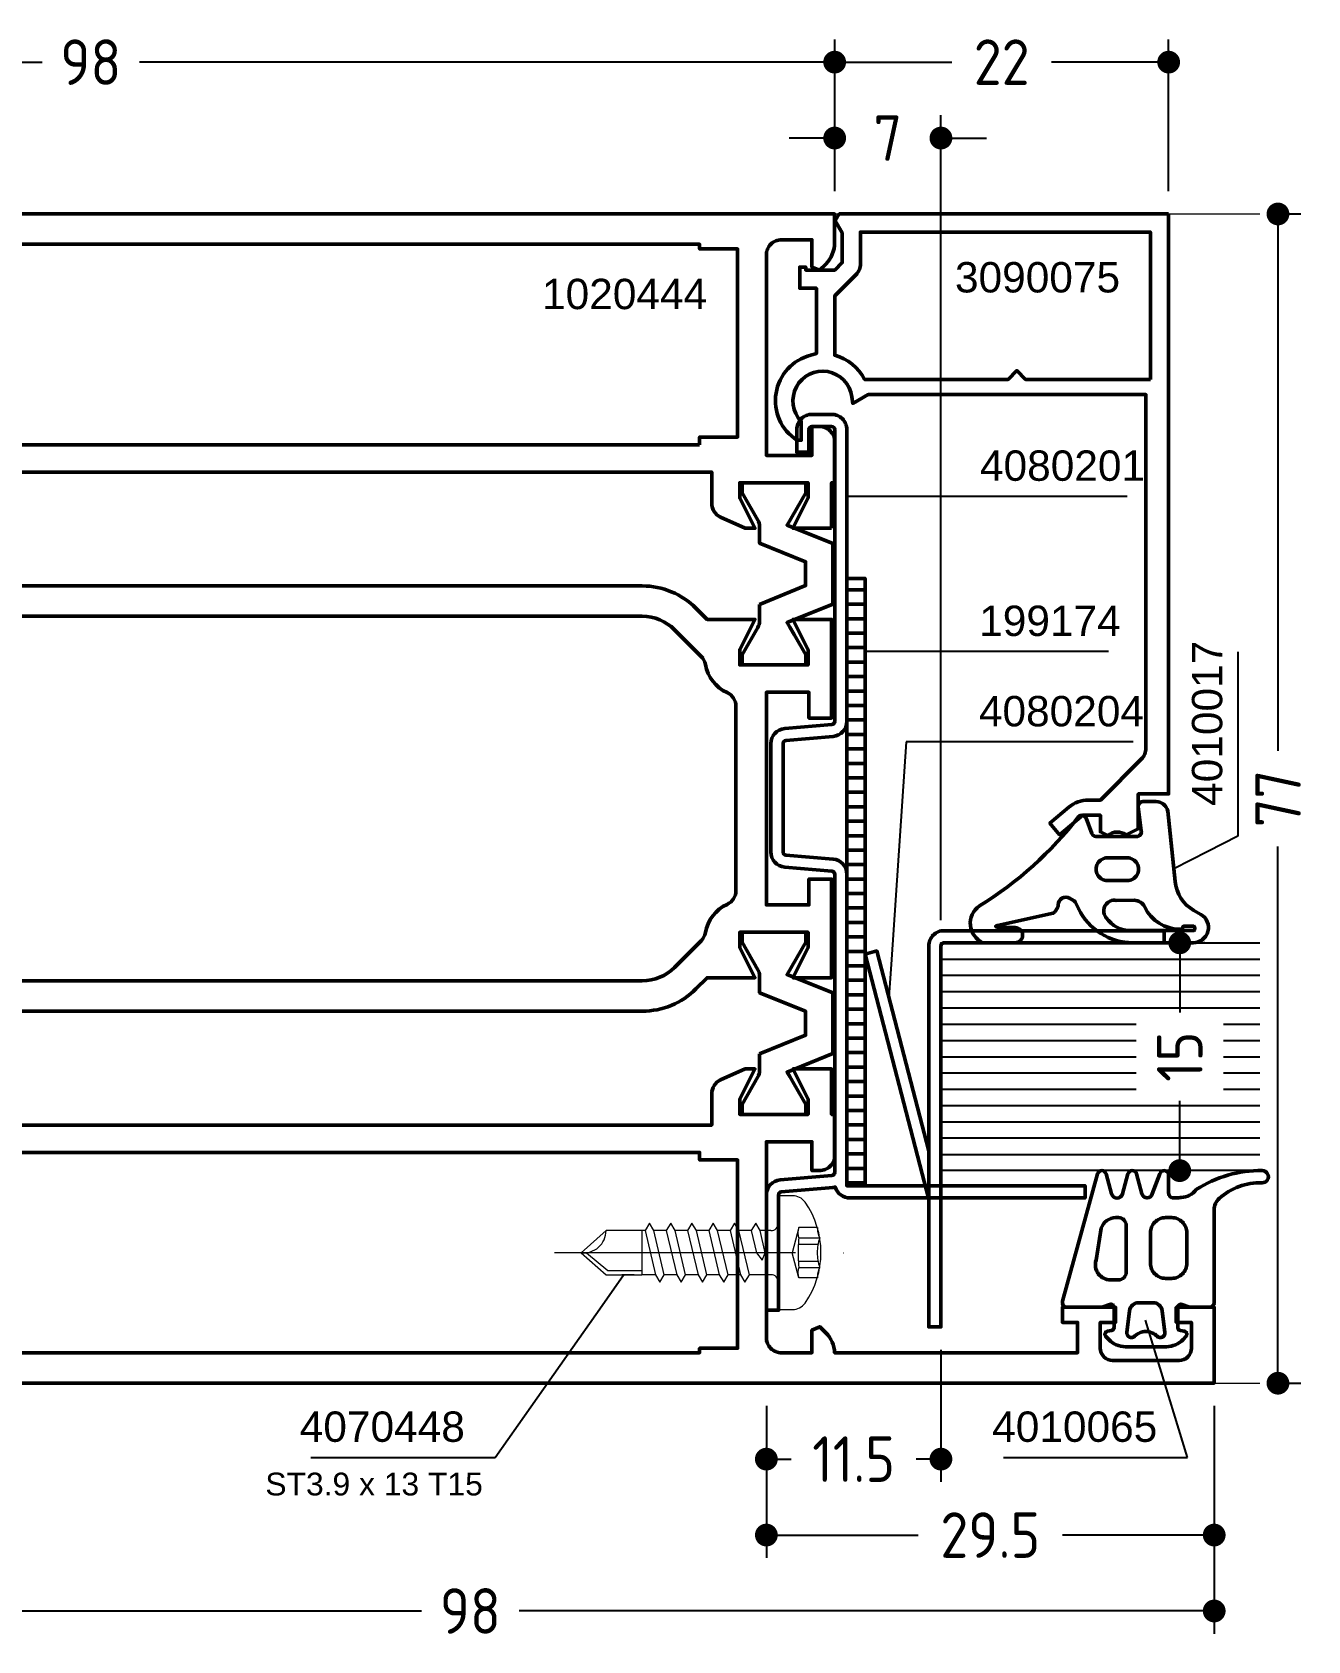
# Model space of a CAD drawing. Header units: millimetres. Extents: x 54 to 293, y 130 to 236.
# Drawn here: x 208.8 to 292.9, y 130.4 to 236.3 of the extents above; entities that cross this region are included whole.
import ezdxf

# ---------------------------------------------------------------- set-up
doc = ezdxf.new("R2010")
doc.units = ezdxf.units.MM
doc.linetypes.add('CENTER', pattern=[50.8, 31.75, -6.35, 6.35, -6.35])
doc.linetypes.add('HIDDEN', pattern=[9.525, 6.35, -3.175])
for name, color, linetype, lineweight in [('AM_5', 3, 'Continuous', 25), ('AM_C', 50, 'Continuous', 50), ('AM_S', 80, 'Continuous', 50), ('Cent3', 70, 'CENTER', 18), ('CHide4', 10, 'HIDDEN', 13), ('Cont2', 2, 'Continuous', 25), ('Cont3', 70, 'Continuous', 18), ('Cont4', 10, 'Continuous', 13)]:
    doc.layers.add(name, color=color, linetype=linetype, lineweight=lineweight)
doc.styles.add('HBS_DIMTEXTSTYLE', font='isocp.shx')
doc.styles.add('SWISSL', font='swissl.ttf')
doc.dimstyles.new('Konstruktionsschnitt 1-1$0', dxfattribs={"dimscale": 0, "dimtxt": 3, "dimasz": 1.5, "dimexe": 1.5, "dimexo": 1.5, "dimgap": 1.5, "dimtad": 0, "dimdsep": 46, "dimtxsty": 'HBS_DIMTEXTSTYLE', "dimblk": 'PUNKT', "dimcen": 0, "dimclrd": 3, "dimclre": 3, "dimclrt": 2, "dimadec": 1, "dimazin": 2, "dimtfac": 0.7, "dimtofl": 0, "dimtmove": 0, "dimatfit": 3, "dimfxl": 0, "dimtolj": 1, "dimtzin": 0, "dimarcsym": 0})

# ---------------------------------------------------------------- blocks, each defined once
blk = doc.blocks.new('*U26', base_point=(43.9, 167.94))
for p, q in [((43.9, 181.87), (22.9, 181.87)), ((43.9, 180.8), (22.9, 180.8)), ((43.9, 179.73), (22.9, 179.73)), ((43.9, 178.66), (22.9, 178.66)), ((25.29, 177.59), (22.9, 177.59)), ((43.9, 177.59), (31.04, 177.59)), ((25.29, 176.51), (22.9, 176.51)), ((43.9, 176.51), (31.04, 176.51)), ((25.29, 175.44), (22.9, 175.44)), ((43.9, 175.44), (31.04, 175.44)), ((25.29, 174.37), (22.9, 174.37)), ((43.9, 174.37), (31.04, 174.37)), ((25.29, 173.3), (22.9, 173.3)), ((43.9, 173.3), (31.04, 173.3)), ((43.9, 172.23), (22.9, 172.23)), ((43.9, 171.16), (22.9, 171.16)), ((43.9, 170.09), (22.9, 170.09)), ((43.9, 169.01), (22.9, 169.01))]:
    blk.add_line(p, q)
blk.add_lwpolyline([(22.9, 167.94), (43.9, 167.94), (43.9, 182.94), (22.9, 182.94)])
blk = doc.blocks.new('WS4070448')
at = {"layer": 'Cent3', "ltscale": 0.5}
blk.add_line((8.05, -14.4), (8.07, 4.66), dxfattribs=at)
at = {"layer": 'CHide4', "ltscale": 0.3}
for p, q in [((7.1, 1.69), (7.1, 3.08)), ((7.51, 1.69), (7.51, 2.97)), ((8.63, 1.69), (8.63, 2.97)), ((9.04, 1.69), (9.04, 3.08))]:
    blk.add_line(p, q, dxfattribs=at)
for points in [[(6.42, 2.92), (6.42, 1.69)], [(9.72, 2.92), (9.72, 1.69)], [(6.42, 1.69), (8.07, 1.25)], [(9.72, 1.69), (8.07, 1.25)]]:
    blk.add_lwpolyline(points, dxfattribs=at)
for centre, radius, start, end in [((6.48, 4.2), 1.28, 267.2848, 298.8872), ((8.07, 5.85), 2.94, 250.6988, 289.3012), ((9.66, 4.2), 1.28, 241.1128, 272.7152), ((6.76, 2.85), 1.21, 253.6643, 286.3357), ((8.07, 11.78), 10.13, 264.4948, 275.5052), ((9.38, 2.85), 1.21, 253.6643, 286.3357)]:
    blk.add_arc(centre, radius, start, end, dxfattribs=at)
at = {"layer": 'Cont4'}
for p, q in [((6.62, -8.64), (6.62, -11)), ((6.62, -8.64), (9.52, -8.64)), ((9.52, -11), (9.52, -8.64)), ((6.62, -11), (8.07, -12.64)), ((8.07, -12.64), (9.52, -11))]:
    blk.add_line(p, q, dxfattribs=at)
blk.add_lwpolyline([(11.39, 2.11, 0.314856), (4.74, 2.11, 0.244912), (4.32, 1.29), (4.32, 0.36), (11.82, 0.36), (11.82, 1.29, 0.244912), (11.39, 2.11, 0.138291)], format="xyb", dxfattribs=at)
for points in [[(6.12, -1.14), (6.62, -1.43), (8.07, -1.08), (8.57, -0.71), (8.07, -0.51), (6.62, -0.85)], [(6.12, -2.54), (6.62, -2.83), (9.52, -2.14), (10.02, -1.85), (9.52, -1.56), (6.62, -2.25)], [(6.12, -3.94), (6.62, -4.23), (9.52, -3.54), (10.02, -3.25), (9.52, -2.96), (6.62, -3.65)], [(6.12, -5.34), (6.62, -5.63), (9.52, -4.94), (10.02, -4.65), (9.52, -4.36), (6.62, -5.05)], [(6.12, -6.74), (6.62, -7.03), (9.52, -6.34), (10.02, -6.05), (9.52, -5.76), (6.62, -6.45)], [(6.12, -8.14), (6.62, -8.43), (9.52, -7.74), (10.02, -7.45), (9.52, -7.16), (6.62, -7.85)]]:
    blk.add_lwpolyline(points, close=True, dxfattribs=at)
for points in [[(6.62, -0.14), (6.62, -0.85)], [(9.52, -0.14), (9.52, -1.56)], [(6.62, -1.43), (6.62, -1.85)], [(6.62, -1.43), (6.62, -2.25)], [(6.62, -1.43), (6.62, -2.25)], [(6.62, -2.83), (6.62, -3.65)], [(9.52, -2.14), (9.52, -2.96)], [(6.62, -4.23), (6.62, -5.05)], [(9.52, -3.54), (9.52, -4.36)], [(9.52, -4.94), (9.52, -5.76)], [(6.62, -5.63), (6.62, -6.45)], [(9.52, -6.34), (9.52, -7.16)], [(6.62, -7.03), (6.62, -7.85)], [(6.62, -8.43), (6.62, -8.64)], [(9.52, -7.74), (9.52, -8.64)], [(9.27, -8.64), (9.27, -10.89), (8.1, -12.28)], [(9.52, -9.14), (9.52, -9.96)], [(6.62, -9.83), (6.62, -10.65)]]:
    blk.add_lwpolyline(points, dxfattribs=at)
for centre, radius, start, end in [((6.12, -0.14), 0.5, 0, 90), ((10.02, -0.14), 0.5, 90, 180), ((6.61, -12.47), 1.47, 353.4244, 89.6688)]:
    blk.add_arc(centre, radius, start, end, dxfattribs=at)
blk = doc.blocks.new('PUNKT')
at = {"color": 0, "linetype": 'Continuous'}
blk.add_line((-0.5, 0), (-1, 0), dxfattribs=at)
at = {"color": 0, "linetype": 'Continuous', "const_width": 0.5}
blk.add_lwpolyline([(-0.25, 0, 1), (0.25, 0, 1)], format="xyb", close=True, dxfattribs=at)
blk = doc.blocks.new('*D27')
at = {"layer": 'AM_5', "color": 3, "lineweight": -2, "transparency": 16777216}
for p, q in [((268.69, 149.55), (268.69, 140.85)), ((257.19, 145.85), (257.19, 140.85)), ((258.69, 142.35), (258.83, 142.35)), ((267.19, 142.35), (267.05, 142.35))]:
    blk.add_line(p, q, dxfattribs=at)
at = {"layer": 'AM_5', "color": 3, "lineweight": -2, "transparency": 16777216, "xscale": 1.5, "yscale": 1.5, "zscale": 1.5, "rotation": 180}
blk.add_blockref('PUNKT', (257.19, 142.35), dxfattribs=at)
at = {"layer": 'AM_5', "color": 3, "lineweight": -2, "transparency": 16777216, "xscale": 1.5, "yscale": 1.5, "zscale": 1.5}
blk.add_blockref('PUNKT', (268.69, 142.35), dxfattribs=at)
at = {"layer": 'AM_5', "color": 2, "transparency": 16777216, "insert": (262.94, 142.35), "char_height": 3, "attachment_point": 5, "style": 'HBS_DIMTEXTSTYLE'}
blk.add_mtext('\\A1;11.5', dxfattribs=at)
blk = doc.blocks.new('*D28')
at = {"layer": 'AM_5', "color": 3, "lineweight": -2, "transparency": 16777216}
for p, q in [((257.19, 145.85), (257.19, 135.85)), ((286.69, 145.85), (286.69, 135.85)), ((258.69, 137.35), (267.18, 137.35)), ((285.19, 137.35), (276.7, 137.35))]:
    blk.add_line(p, q, dxfattribs=at)
at = {"layer": 'AM_5', "color": 3, "lineweight": -2, "transparency": 16777216, "xscale": 1.5, "yscale": 1.5, "zscale": 1.5, "rotation": 180}
blk.add_blockref('PUNKT', (257.19, 137.35), dxfattribs=at)
at = {"layer": 'AM_5', "color": 3, "lineweight": -2, "transparency": 16777216, "xscale": 1.5, "yscale": 1.5, "zscale": 1.5}
blk.add_blockref('PUNKT', (286.69, 137.35), dxfattribs=at)
at = {"layer": 'AM_5', "color": 2, "transparency": 16777216, "insert": (271.94, 137.35), "char_height": 3, "attachment_point": 5, "style": 'HBS_DIMTEXTSTYLE'}
blk.add_mtext('\\A1;29.5', dxfattribs=at)
blk = doc.blocks.new('*D29')
at = {"layer": 'AM_5', "color": 3, "lineweight": -2, "transparency": 16777216}
for p, q in [((188.69, 145.85), (188.69, 130.85)), ((286.69, 145.85), (286.69, 130.85)), ((190.19, 132.35), (234.48, 132.35)), ((285.19, 132.35), (240.9, 132.35))]:
    blk.add_line(p, q, dxfattribs=at)
at = {"layer": 'AM_5', "color": 3, "lineweight": -2, "transparency": 16777216, "xscale": 1.5, "yscale": 1.5, "zscale": 1.5, "rotation": 180}
blk.add_blockref('PUNKT', (188.69, 132.35), dxfattribs=at)
at = {"layer": 'AM_5', "color": 3, "lineweight": -2, "transparency": 16777216, "xscale": 1.5, "yscale": 1.5, "zscale": 1.5}
blk.add_blockref('PUNKT', (286.69, 132.35), dxfattribs=at)
at = {"layer": 'AM_5', "color": 2, "transparency": 16777216, "insert": (237.69, 132.35), "char_height": 3, "attachment_point": 5, "style": 'HBS_DIMTEXTSTYLE'}
blk.add_mtext('\\A1;98', dxfattribs=at)
blk = doc.blocks.new('*D32')
at = {"layer": 'AM_5', "color": 3, "lineweight": -2, "transparency": 16777216}
for p, q in [((261.69, 225.85), (261.69, 230.85)), ((268.69, 177.85), (268.69, 230.85)), ((260.19, 229.35), (258.69, 229.35)), ((270.19, 229.35), (271.69, 229.35))]:
    blk.add_line(p, q, dxfattribs=at)
at = {"layer": 'AM_5', "color": 3, "lineweight": -2, "transparency": 16777216, "xscale": 1.5, "yscale": 1.5, "zscale": 1.5}
blk.add_blockref('PUNKT', (261.69, 229.35), dxfattribs=at)
at = {"layer": 'AM_5', "color": 3, "lineweight": -2, "transparency": 16777216, "xscale": 1.5, "yscale": 1.5, "zscale": 1.5, "rotation": 180}
blk.add_blockref('PUNKT', (268.69, 229.35), dxfattribs=at)
at = {"layer": 'AM_5', "color": 2, "transparency": 16777216, "insert": (265.19, 229.35), "char_height": 3, "attachment_point": 5, "style": 'HBS_DIMTEXTSTYLE'}
blk.add_mtext('\\A1;7', dxfattribs=at)
blk = doc.blocks.new('*D33')
at = {"layer": 'AM_5', "color": 3, "lineweight": -2, "transparency": 16777216}
for p, q in [((261.69, 225.85), (261.69, 235.85)), ((283.69, 225.85), (283.69, 235.85)), ((263.19, 234.35), (269.41, 234.35)), ((282.19, 234.35), (275.97, 234.35))]:
    blk.add_line(p, q, dxfattribs=at)
at = {"layer": 'AM_5', "color": 3, "lineweight": -2, "transparency": 16777216, "xscale": 1.5, "yscale": 1.5, "zscale": 1.5, "rotation": 180}
blk.add_blockref('PUNKT', (261.69, 234.35), dxfattribs=at)
at = {"layer": 'AM_5', "color": 3, "lineweight": -2, "transparency": 16777216, "xscale": 1.5, "yscale": 1.5, "zscale": 1.5}
blk.add_blockref('PUNKT', (283.69, 234.35), dxfattribs=at)
at = {"layer": 'AM_5', "color": 2, "transparency": 16777216, "insert": (272.69, 234.35), "char_height": 3, "attachment_point": 5, "style": 'HBS_DIMTEXTSTYLE'}
blk.add_mtext('\\A1;22', dxfattribs=at)
blk = doc.blocks.new('*D34')
at = {"layer": 'AM_5', "color": 3, "lineweight": -2, "transparency": 16777216}
for p, q in [((163.69, 225.85), (163.69, 235.85)), ((261.69, 225.85), (261.69, 235.85)), ((165.19, 234.35), (209.48, 234.35)), ((260.19, 234.35), (215.9, 234.35))]:
    blk.add_line(p, q, dxfattribs=at)
at = {"layer": 'AM_5', "color": 3, "lineweight": -2, "transparency": 16777216, "xscale": 1.5, "yscale": 1.5, "zscale": 1.5, "rotation": 180}
blk.add_blockref('PUNKT', (163.69, 234.35), dxfattribs=at)
at = {"layer": 'AM_5', "color": 3, "lineweight": -2, "transparency": 16777216, "xscale": 1.5, "yscale": 1.5, "zscale": 1.5}
blk.add_blockref('PUNKT', (261.69, 234.35), dxfattribs=at)
at = {"layer": 'AM_5', "color": 2, "transparency": 16777216, "insert": (212.69, 234.35), "char_height": 3, "attachment_point": 5, "style": 'HBS_DIMTEXTSTYLE'}
blk.add_mtext('\\A1;98', dxfattribs=at)
blk = doc.blocks.new('*S409')
at = {"layer": 'AM_5', "color": 3, "linetype": 'Continuous'}
blk.add_line((246.37, 152.46), (247.81, 154.5), dxfattribs=at)
at = {"layer": 'AM_5', "color": 3}
for p, q in [((239.33, 142.46), (246.37, 152.46)), ((227.18, 142.46), (239.33, 142.46))]:
    blk.add_line(p, q, dxfattribs=at)
at = {"layer": 'AM_5', "color": 2, "insert": (237.33, 143.46), "char_height": 2, "attachment_point": 9, "style": 'SWISSL'}
blk.add_mtext('4070448', dxfattribs=at)
blk = doc.blocks.new('ZAHL links')
at = {"layer": 'AM_5', "color": 2, "style": 'SWISSL'}
blk.add_attdef('XXX', (1.85, -2.5), '', height=1.5, dxfattribs=at)
blk = doc.blocks.new('*S410')
at = {"layer": 'AM_5', "color": 3}
for p, q in [((288.25, 195.52), (288.25, 183.37)), ((288.25, 183.37), (286.26, 182.36))]:
    blk.add_line(p, q, dxfattribs=at)
at = {"layer": 'AM_5', "color": 3, "linetype": 'Continuous'}
blk.add_line((286.26, 182.36), (284.02, 181.23), dxfattribs=at)
at = {"layer": 'AM_5', "color": 2, "insert": (287.25, 185.37), "char_height": 2, "attachment_point": 7, "rotation": 90, "style": 'SWISSL'}
blk.add_mtext('4010017', dxfattribs=at)
blk = doc.blocks.new('*S411')
at = {"layer": 'AM_5', "color": 3, "linetype": 'Continuous'}
blk.add_line((264.99, 205.75), (262.49, 205.75), dxfattribs=at)
at = {"layer": 'AM_5', "color": 3}
blk.add_line((280.96, 205.75), (264.99, 205.75), dxfattribs=at)
at = {"layer": 'AM_5', "color": 2, "insert": (271.26, 206.75), "char_height": 2, "attachment_point": 7, "style": 'SWISSL'}
blk.add_mtext('4080201', dxfattribs=at)
blk = doc.blocks.new('*S412')
at = {"layer": 'AM_5', "color": 3, "linetype": 'Continuous'}
blk.add_line((266.19, 195.53), (263.69, 195.53), dxfattribs=at)
at = {"layer": 'AM_5', "color": 3}
blk.add_line((279.73, 195.53), (266.19, 195.53), dxfattribs=at)
at = {"layer": 'AM_5', "color": 2, "insert": (271.21, 196.53), "char_height": 2, "attachment_point": 7, "style": 'SWISSL'}
blk.add_mtext('199174', dxfattribs=at)
blk = doc.blocks.new('*S413')
at = {"layer": 'AM_5', "color": 3}
for p, q in [((266.41, 189.58), (265.43, 175.26)), ((281.35, 189.58), (266.41, 189.58))]:
    blk.add_line(p, q, dxfattribs=at)
at = {"layer": 'AM_5', "color": 3, "linetype": 'Continuous'}
blk.add_line((265.43, 175.26), (265.26, 172.77), dxfattribs=at)
at = {"layer": 'AM_5', "color": 2, "insert": (271.19, 190.58), "char_height": 2, "attachment_point": 7, "style": 'SWISSL'}
blk.add_mtext('4080204', dxfattribs=at)
blk = doc.blocks.new('*D63')
at = {"layer": 'AM_5', "color": 3, "lineweight": -2, "transparency": 16777216}
for p, q in [((286.07, 176.35), (282.92, 176.35)), ((284.42, 174.85), (284.42, 171.76)), ((284.42, 162.85), (284.42, 165.94)), ((286.07, 161.35), (282.92, 161.35))]:
    blk.add_line(p, q, dxfattribs=at)
at = {"layer": 'AM_5', "color": 3, "lineweight": -2, "transparency": 16777216, "xscale": 1.5, "yscale": 1.5, "zscale": 1.5}
for p, rotation in [((284.42, 176.35), 90), ((284.42, 161.35), 270)]:
    blk.add_blockref('PUNKT', p, dxfattribs=dict(at, rotation=rotation))
at = {"layer": 'AM_5', "color": 2, "transparency": 16777216, "insert": (284.42, 168.85), "char_height": 3, "attachment_point": 5, "rotation": 90, "style": 'HBS_DIMTEXTSTYLE'}
blk.add_mtext('\\A1;15', dxfattribs=at)
blk = doc.blocks.new('*D64')
at = {"layer": 'AM_5', "color": 3, "lineweight": -2, "transparency": 16777216}
for p, q in [((291.19, 224.35), (292.39, 224.35)), ((290.89, 222.85), (290.89, 189)), ((290.89, 148.85), (290.89, 182.7)), ((291.19, 147.35), (292.39, 147.35))]:
    blk.add_line(p, q, dxfattribs=at)
at = {"layer": 'AM_5', "color": 3, "lineweight": -2, "transparency": 16777216, "xscale": 1.5, "yscale": 1.5, "zscale": 1.5}
for p, rotation in [((290.89, 224.35), 90), ((290.89, 147.35), 270)]:
    blk.add_blockref('PUNKT', p, dxfattribs=dict(at, rotation=rotation))
at = {"layer": 'AM_5', "color": 2, "transparency": 16777216, "insert": (290.89, 185.85), "char_height": 3, "attachment_point": 5, "rotation": 90, "style": 'HBS_DIMTEXTSTYLE'}
blk.add_mtext('\\A1;77', dxfattribs=at)
blk = doc.blocks.new('*S423')
at = {"layer": 'AM_5', "color": 3, "linetype": 'Continuous'}
blk.add_line((282.9, 149.12), (282.17, 151.51), dxfattribs=at)
at = {"layer": 'AM_5', "color": 3}
for p, q in [((284.94, 142.46), (282.9, 149.12)), ((272.81, 142.46), (284.94, 142.46))]:
    blk.add_line(p, q, dxfattribs=at)
at = {"layer": 'AM_5', "color": 2, "insert": (282.94, 143.46), "char_height": 2, "attachment_point": 9, "style": 'SWISSL'}
blk.add_mtext('4010065', dxfattribs=at)
blk = doc.blocks.new('WI3090075')
for points in [[(0, 22), (0, 0.3), (-0.45, 0.04), (-1.25, 0.5), (-3.2, 0.5), (-3.7, 0), (-3.7, -1.9), (-3.5, -1.9), (-3.5, -2.3), (-4.9, -2.3), (-4.9, -1.2), (-9.2, -1.2), (-9.3, -1.58, -0.652679), (-14.9, -2.49), (-14.9, -2.2), (-13.66, -2.2, 1.382111), (-12.04, 1.13), (-12.48, 1.19), (-11.9, 2.2), (-11.9, 20.5), (-35.19, 20.5, 0.198912), (-35.89, 20.21), (-38.6, 17.5), (-38.6, 16.71, -0.176327), (-39.07, 15.43), (-40.12, 14.18), (-40.88, 14.82), (-39.6, 16.35), (-39.6, 17.5), (-40.7, 17.5), (-40.93, 17.99, 0.339409), (-40.9, 19.21), (-40.5, 20), (-38.2, 20), (-38.2, 22), (0, 22)], [(-10.9, 20.8), (-10.9, 12.58), (-10.32, 12), (-10.9, 11.42), (-10.9, 1.97, -0.213458), (-9.31, 0), (-5.4, 0), (-3.99, 1.41, -0.198912), (-3.28, 1.7), (-1.2, 1.7), (-1.2, 20.8), (-10.9, 20.8)]]:
    blk.add_lwpolyline(points, format="xyb", close=True)
blk = doc.blocks.new('WI1020444')
for points in [[(-14.39, 3.42, 0.185405), (-15.7, 4), (-15.7, 20), (-13.7, 20), (-13.7, 19), (-12.7, 19), (-12.7, 22.5), (-13.7, 22.5), (-13.7, 21.5), (-15.4, 21.5, -0.414214), (-16.2, 22.3), (-16.2, 26.7, -0.414214), (-15.4, 27.5), (-13.7, 27.5), (-13.7, 26.5), (-12.7, 26.5), (-12.7, 29), (-17.7, 29), (-17.7, -69), (-5.7, -69), (-5.7, -78.5), (-2, -78.5), (-2, -78.5), (-0.5, -78.5), (-0.5, -75.95), (-2.5, -76.95), (-3.5, -76.95), (-3.5, -72.45), (-2.5, -72.45), (-0.5, -73.45), (-0.5, -72.8), (-1.6, -70.44), (-1.6, -68.4), (-0.7, -68.4), (-0.7, -4.1), (1.36, -4.1, 0.294108), (2.27, -3.51), (3, -1.9), (3, -1.25), (1, -2.25), (0, -2.25), (0, 2.25), (1, 2.25), (3, 1.25), (3, 3.8), (0, 3.8), (0, 4), (-2.7, 4, 0.414214), (-3.7, 3), (-3.7, 2.5), (-1.8, 2.5), (-1.8, -0.5), (-14.7, -0.5, -0.414214), (-15.7, 0.5), (-15.7, 2.5), (-14.2, 2.5), (-13.99, 3.02), (-14.39, 3.42)], [(3.99, -0.95), (2.87, -0.95, 0.131652), (2.47, -1.06), (0.66, -2.1), (0, -2.1), (0, 2.1), (0.66, 2.1), (2, 1.33), (2.49, 1.04), (2.79, 0.87), (4, 3.88), (8, 3.88), (9.21, 0.87), (11.34, 2.1), (12, 2.1), (12, -2.1), (11.34, -2.1), (9.53, -1.06, 0.131652), (9.13, -0.95), (8.01, -0.95), (6.79, 2.08), (5.21, 2.08)], [(6.8, -8.67, -0.198912), (8.26, -5.14), (9, -4.4), (9, -1.25), (11, -2.25), (12, -2.25), (12, 2.25), (11, 2.25), (9, 1.25), (9, 3.8), (15.5, 3.8), (15.5, 2.3), (13.8, 2.3), (13.8, -0.5), (27.8, -0.5), (27.8, 2.3), (26.1, 2.3), (26.1, 3.8), (32.6, 3.8), (32.6, 1.25), (30.6, 2.25), (29.6, 2.25), (29.6, -2.25), (30.6, -2.25), (32.6, -1.25), (32.6, -4.4), (33.34, -5.14, -0.198912), (34.8, -8.67), (34.8, -69.79, 0.109518), (34.89, -70.21), (36.1, -72.8), (36.1, -73.45), (34.1, -72.45), (33.1, -72.45), (33.1, -76.95), (34.1, -76.95), (36.1, -75.95), (36.1, -78.5), (27.8, -78.5), (27.8, -74.7), (30.3, -74.7), (30.3, -69), (11.3, -69), (11.3, -74.7), (13.8, -74.7), (13.8, -78.5), (5.5, -78.5), (5.5, -75.95), (7.5, -76.95), (8.5, -76.95), (8.5, -72.45), (7.5, -72.45), (5.5, -73.45), (5.5, -72.8), (6.71, -70.21, 0.109518), (6.8, -69.79)], [(33.59, -0.95), (32.47, -0.95, 0.131652), (32.07, -1.06), (30.26, -2.1), (29.6, -2.1), (29.6, 2.1), (30.26, 2.1), (31.6, 1.33), (32.09, 1.04), (32.39, 0.87), (33.6, 3.88), (37.6, 3.88), (38.81, 0.87), (40.94, 2.1), (41.6, 2.1), (41.6, -2.1), (40.94, -2.1), (39.13, -1.06, 0.131652), (38.73, -0.95), (37.61, -0.95), (36.39, 2.08), (34.82, 2.08)], [(38.6, 3.8), (38.6, 1.25), (40.6, 2.25), (41.6, 2.25), (41.6, -2.25), (40.6, -2.25), (38.6, -1.25), (38.6, -1.9), (39.33, -3.51, 0.294108), (40.24, -4.1), (42.3, -4.1), (42.3, -68.4), (43.2, -68.4), (43.2, -70.22, -0.109518), (43.11, -70.64), (42.1, -72.8), (42.1, -73.45), (44.1, -72.45), (45.1, -72.45), (45.1, -76.95), (44.1, -76.95), (42.1, -75.95), (42.1, -78.5), (47.3, -78.5), (47.3, -77), (46.9, -77), (46.9, -70, -0.414214), (47.9, -69), (56.5, -69, -0.414214), (57.5, -70), (57.5, -77), (54.5, -77), (54.36, -77.34), (55.52, -78.5), (57.5, -78.5), (57.5, -85), (55.3, -85), (55.3, -84), (54.3, -84), (54.3, -87.5), (55.3, -87.5), (55.3, -86.5), (57, -86.5, -0.414214), (57.8, -87.3), (57.8, -91.7, -0.414214), (57, -92.5), (55.3, -92.5), (55.3, -91.5), (54.3, -91.5), (54.3, -94), (59.3, -94), (59.3, 4), (57.41, 4, 0.198912), (55.99, 3.41), (55.59, 3.01), (55.8, 2.5), (57.6, 2.5), (57.6, 0.5, -0.414214), (56.6, -0.5), (43.4, -0.5), (43.4, 2.5), (45.3, 2.5), (45.3, 3, 0.414214), (44.3, 4), (41.6, 4), (41.6, 3.8), (38.6, 3.8)], [(8.8, -67), (32.8, -67), (32.8, -8.67, 0.198912), (31.92, -6.55), (30.16, -4.79, 0.154989), (29.63, -4.51, -0.248244), (27.78, -3.09, 0.293963), (26.87, -2.5), (14.74, -2.5, 0.293963), (13.83, -3.09, -0.248244), (11.97, -4.51, 0.154989), (11.44, -4.79), (9.68, -6.55, 0.198912), (8.8, -8.67)], [(0.49, -73.75), (-0.63, -73.75, -0.131652), (-1.03, -73.64), (-2.84, -72.6), (-3.5, -72.6), (-3.5, -76.8), (-2.84, -76.8), (-1.5, -76.03), (-1.01, -75.74), (-0.71, -75.57), (0.5, -78.57), (4.5, -78.57), (5.71, -75.57), (7.84, -76.8), (8.5, -76.8), (8.5, -72.6), (7.84, -72.6), (6.03, -73.64, -0.131652), (5.63, -73.75), (4.51, -73.75), (3.29, -76.77), (1.71, -76.77)], [(37.09, -73.75), (35.97, -73.75, -0.131652), (35.57, -73.64), (33.76, -72.6), (33.1, -72.6), (33.1, -76.8), (33.76, -76.8), (35.1, -76.03), (35.59, -75.74), (35.89, -75.57), (37.1, -78.57), (41.1, -78.57), (42.31, -75.57), (44.44, -76.8), (45.1, -76.8), (45.1, -72.6), (44.44, -72.6), (42.63, -73.64, -0.131652), (42.23, -73.75), (41.11, -73.75), (39.89, -76.77), (38.31, -76.77)]]:
    blk.add_lwpolyline(points, format="xyb", close=True)
for points in [[(-15.4, -67.1), (-3, -67.1), (-3, -64.6), (-2.5, -64.6), (-2.5, -4.9), (-3, -4.9), (-3, -2.4), (-15.4, -2.4), (-15.4, -4.9), (-15.7, -4.9), (-15.7, -64.6), (-15.4, -64.6), (-15.4, -67.1)], [(44.1, -4.9), (44.1, -64.6), (44.6, -64.6), (44.6, -67.1), (57, -67.1), (57, -64.6), (57.3, -64.6), (57.3, -4.9), (57, -4.9), (57, -2.4), (44.6, -2.4), (44.6, -4.9), (44.1, -4.9)]]:
    blk.add_lwpolyline(points, close=True)
blk = doc.blocks.new('WI199174')
h = blk.add_hatch()
h.set_pattern_fill('LINE', color=256, scale=0.3, angle=-90)
h.set_pattern_definition([(270, (103.3971, 49.9), (0.9525, 4e-16), [])])
h.paths.add_polyline_path([(0, 1.2), (0, 0), (40, 0), (40, 1.2)])
blk.add_lwpolyline([(0, 1.2), (0, 0), (40, 0), (40, 1.2)], close=True)
blk = doc.blocks.new('WI4010017')
for points in [[(-3.46, 2.42, -0.240056), (-5.37, 3.66), (-5.63, 4.12, 0.767327), (-7.5, 3.62), (-7.5, -0.35, 0.286745), (-5.25, -3.94), (-4.85, -4.14, -0.149451), (-4.72, -4.26), (-4.57, -4.53, -0.57735), (-5, -5.28), (-5.12, -5.28), (-5.16, -5.31, 0.158399), (-5.55, -5.6), (-6.36, -9.28, -0.113567), (-6.42, -9.4, -0.190093), (-6.5, -9.19), (-6.5, -8.12, 1), (-7.5, -8.12), (-7.5, -10.18, 0.009709), (-7.5, -10.22, 0.587918), (-5.07, -10.47, -0.09166), (0.81, -3.93, 0.553622), (0.7, -3.44), (-0.3, -3.07, -0.315299), (-0.5, -2.79), (-0.5, -0.1, -0.449698), (-0.16, 0.2), (1.46, 0, 0.449698), (1.8, 0.3), (1.8, 1.16, 0.354573), (1.17, 1.94), (-3.46, 2.42)], [(-3.46, 2.42, -0.240056), (-5.37, 3.66), (-5.63, 4.12, 0.767327), (-7.5, 3.62), (-7.5, -0.35, 0.286745), (-5.25, -3.94), (-4.85, -4.14, -0.149451), (-4.72, -4.26), (-4.57, -4.53, -0.57735), (-5, -5.28), (-5.12, -5.28), (-5.16, -5.31, 0.158399), (-5.55, -5.6), (-6.36, -9.28, -0.113567), (-6.42, -9.4, -0.190093), (-6.5, -9.19), (-6.5, -8.12, 1), (-7.5, -8.12), (-7.5, -10.18, 0.009709), (-7.5, -10.22, 0.587918), (-5.07, -10.47, -0.09166), (0.81, -3.93, 0.553622), (0.7, -3.44), (-0.3, -3.07, -0.315299), (-0.5, -2.79), (-0.5, -0.1, -0.449698), (-0.16, 0.2), (1.46, 0, 0.449698), (1.8, 0.3), (1.8, 1.16, 0.354573), (1.17, 1.94), (-3.46, 2.42)], [(-4.7, -0.28, 0.292811), (-5.16, 0.44, -0.290987), (-6.6, 2.71), (-6.6, 2.92), (-6.5, 2.92, 0.414214), (-6.4, 3.02), (-6.4, 3.62, 0.414214), (-6.5, 3.72), (-6.6, 3.72, 0.414214), (-6.7, 3.62), (-6.7, -0.48, 0.244698), (-5.85, -2.12), (-5.8, -2.15, 0.673804), (-4.71, -1.45), (-4.7, -0.28)], [(-4.7, -0.28, 0.292811), (-5.16, 0.44, -0.290987), (-6.6, 2.71), (-6.6, 2.92), (-6.5, 2.92, 0.414214), (-6.4, 3.02), (-6.4, 3.62, 0.414214), (-6.5, 3.72), (-6.6, 3.72, 0.414214), (-6.7, 3.62), (-6.7, -0.48, 0.244698), (-5.85, -2.12), (-5.8, -2.15, 0.673804), (-4.71, -1.45), (-4.7, -0.28)], [(-1.91, -0.73, 1.006711), (-3.4, -0.73), (-3.4, -2.03, 1.006711), (-1.91, -2.03), (-1.91, -0.73)], [(-1.91, -0.73, 1.006711), (-3.4, -0.73), (-3.4, -2.03, 1.006711), (-1.91, -2.03), (-1.91, -0.73)], [(-1.91, -0.73, 1.006711), (-3.4, -0.73), (-3.4, -2.03, 1.006711), (-1.91, -2.03), (-1.91, -0.73)]]:
    blk.add_lwpolyline(points, format="xyb", close=True)
blk = doc.blocks.new('WI4010065')
for points in [[(0.3, 0, 0.414214), (0, -0.3), (0, -1.62), (0.19, -2.13, -0.520567), (0, -2.4), (-1.33, -2.4, -0.36397), (-1.53, -2.23), (-1.58, -1.97, 0.594937), (-1.91, -1.85), (-2.12, -2.05, 0.208), (-2.6, -3.15), (-2.6, -5.85, 0.208), (-2.12, -6.95), (-1.91, -7.15, 0.594937), (-1.58, -7.03), (-1.53, -6.77, -0.36397), (-1.33, -6.6), (0, -6.6, -0.520567), (0.19, -6.87), (0, -7.38), (0, -9.7, 0.505497), (0.39, -9.99), (8.79, -7.69, 0.751737), (8.78, -7.11), (7.47, -6.76, -0.767327), (7.47, -6.04), (8.78, -5.69, 0.767327), (8.78, -5.11), (7.46, -4.76, -0.767327), (7.46, -4.08), (8.78, -3.59, 0.876976), (8.7, -3), (7.5, -3, -0.414214), (7.2, -2.7), (7.2, -2.48, -0.051818), (7.23, -2.17, -0.225446), (7.75, -1.18, 0.150709), (9, 3.17, 1.016945), (8.2, 3.15, -0.195341), (7.16, 0.33, -0.211259), (6.42, 0)], [(4.9, -1.8, -0.414214), (5.9, -2.8), (5.9, -3.2, -0.414214), (4.9, -4.2), (2.9, -4.2, -0.414214), (1.9, -3.2), (1.9, -2.8, -0.414214), (2.9, -1.8)], [(0.3, -4.98), (0.3, -4.02, 0.378866), (-0.23, -3.43), (-1.66, -3.25, 0.717695), (-1.91, -3.76, -0.421053), (-1.91, -5.24, 0.717695), (-1.66, -5.75), (-0.23, -5.57, 0.378866)], [(5.4, -5.8, -0.414214), (5.9, -6.3), (5.9, -6.49, -0.328465), (5.2, -7.44), (3.1, -7.78, -0.505497), (1.8, -6.83), (1.8, -6.3, -0.414214), (2.3, -5.8)]]:
    blk.add_lwpolyline(points, format="xyb", close=True)
blk = doc.blocks.new('WI4080201')
blk.add_lwpolyline([(-49, 1, 0.414214), (-48.8, 0.8), (-28.48, 0.8, -0.388879), (-27.49, -0.11), (-27.22, -3.22, 0.388879), (-27.02, -3.4), (-19.88, -3.4, 0.388879), (-19.68, -3.22), (-19.41, -0.11, -0.388879), (-18.42, 0.8), (0.8, 0.8, -0.414214), (1.8, -0.2), (1.8, -1.5, -0.414214), (0.8, -2.5), (-0.7, -2.5), (-0.7, -1.7), (0.8, -1.7, 0.414214), (1, -1.5), (1, -0.2, 0.414214), (0.8, 0), (-18.42, 0, 0.388879), (-18.62, -0.18), (-18.89, -3.29, -0.388879), (-19.88, -4.2), (-27.02, -4.2, -0.388879), (-28.01, -3.29), (-28.28, -0.18, 0.388879), (-28.48, 0), (-48.12, 0, 0.388879), (-48.32, -0.18), (-48.61, -3.59, -0.388879), (-49.61, -4.5), (-57.2, -4.5), (-57.2, -3.7), (-49.61, -3.7, 0.388879), (-49.41, -3.52), (-49.11, -0.11, -0.039327), (-49.09, 0.04, -0.331311), (-49.8, 1), (-49.8, 16.5), (-49, 16.5), (-49, 1)], format="xyb", close=True)
blk = doc.blocks.new('WI4080204')
blk.add_lwpolyline([(0.8, 0.2, -0.414214), (-0.2, -0.8), (-25.3, -0.8), (-25.3, 0), (-0.2, 0, 0.414214), (0, 0.2), (0, 14.7), (0.8, 14.7), (0.8, 0.2)], format="xyb", close=True)
blk.add_lwpolyline([(-13.72, -0.8), (-0.53, -4.23), (-0.74, -5), (-16.9, -0.8)])

msp = doc.modelspace()

# ---------------------------------------------------------------- linework, layer by layer
at = {"layer": 'Cont3'}
for p, q in [((258.69, 224.354), (273.69, 224.354)), ((283.69, 224.354), (289.69, 224.354)), ((261.69, 147.353), (273.69, 147.353)), ((286.69, 147.353), (289.69, 147.353))]:
    msp.add_line(p, q, dxfattribs=at)

# ---------------------------------------------------------------- block references
at = {"rotation": 270}
msp.add_blockref('WS4070448', (257.629, 164.016), dxfattribs=at)
at = {"layer": 'AM_5'}
for name in ['*S411', '*S412', '*S410', '*S413', '*S409', '*S423']:
    msp.add_blockref(name, (0, 0), dxfattribs=at)
at = {"layer": 'AM_C', "xscale": -1, "rotation": 269.9999999999999}
for name, p in [('WI4080201', (261.69, 209.354)), ('WI199174', (262.49, 160.354)), ('WI4010017', (281.69, 183.854)), ('WI4080204', (268.69, 176.352)), ('WI4010065', (286.69, 152.353))]:
    msp.add_blockref(name, p, dxfattribs=at)
at = {"layer": 'AM_S', "xscale": -1, "rotation": 269.9999999999999}
for name, p in [('WI1020444', (257.689, 165.053)), ('WI3090075', (261.69, 224.354))]:
    msp.add_blockref(name, p, dxfattribs=at)
at = {"layer": 'Cont2', "xscale": -1}
msp.add_blockref('*U26', (268.69, 161.352), dxfattribs=at)
at = {"layer": 'Cont3'}
ref = msp.add_blockref('ZAHL links', (239.327, 142.459), dxfattribs=dict(at, xscale=-1))
ref.add_attrib('XXX', 'ST3.9 x 13 T15', (224.187, 139.96), dxfattribs={"layer": 'AM_5', "color": 2, "height": 1.5, "style": 'SWISSL'})

# ---------------------------------------------------------------- texts
at = {"layer": 'AM_5', "color": 2, "char_height": 2, "attachment_point": 9, "style": 'SWISSL'}
for s, insert in [('3090075', (280.49, 219.154)), ('1020444', (253.29, 218.054))]:
    msp.add_mtext(s, dxfattribs=dict(at, insert=insert))

# ---------------------------------------------------------------- dimensions: what is measured, and where the dimension line sits
at = {"layer": 'AM_5'}
for base, p1, p2, picture, middle in [((261.69, 234.354), (163.69, 224.354), (261.69, 224.354), '*D34', (212.69, 234.354)), ((283.69, 234.354), (261.69, 224.354), (283.69, 224.354), '*D33', (272.69, 234.354)), ((286.69, 132.353), (188.69, 147.353), (286.69, 147.353), '*D29', (237.69, 132.353)), ((286.69, 137.353), (257.19, 147.353), (286.69, 147.353), '*D28', (271.94, 137.353))]:
    dim = msp.add_linear_dim(base=base, p1=p1, p2=p2, dimstyle='Konstruktionsschnitt 1-1$0', override={"dimscale": 1}, dxfattribs=at)
    dim.commit()
    dim.dimension.update_dxf_attribs({"geometry": picture, "text_midpoint": middle})
for base, p1, p2, picture, middle in [((268.69, 229.354), (261.69, 224.354), (268.69, 176.352), '*D32', (265.19, 229.354)), ((257.19, 142.353), (268.69, 151.053), (257.19, 147.353), '*D27', (262.94, 142.353))]:
    dim = msp.add_linear_dim(base=base, p1=p1, p2=p2, dimstyle='Konstruktionsschnitt 1-1$0', override={"dimscale": 1}, dxfattribs=at)
    dim.commit()
    dim.dimension.update_dxf_attribs({"geometry": picture, "text_midpoint": middle, "dimtype": 160})
for base, p1, p2, picture, middle in [((290.889, 224.354), (289.69, 147.353), (289.69, 224.354), '*D64', (290.889, 185.854)), ((284.423, 176.352), (287.566, 161.352), (287.566, 176.352), '*D63', (284.423, 168.852))]:
    dim = msp.add_linear_dim(base=base, p1=p1, p2=p2, angle=90, dimstyle='Konstruktionsschnitt 1-1$0', override={"dimscale": 1}, dxfattribs=at)
    dim.commit()
    dim.dimension.update_dxf_attribs({"geometry": picture, "text_midpoint": middle, "dimtype": 160})

doc.saveas('drawing.dxf')
